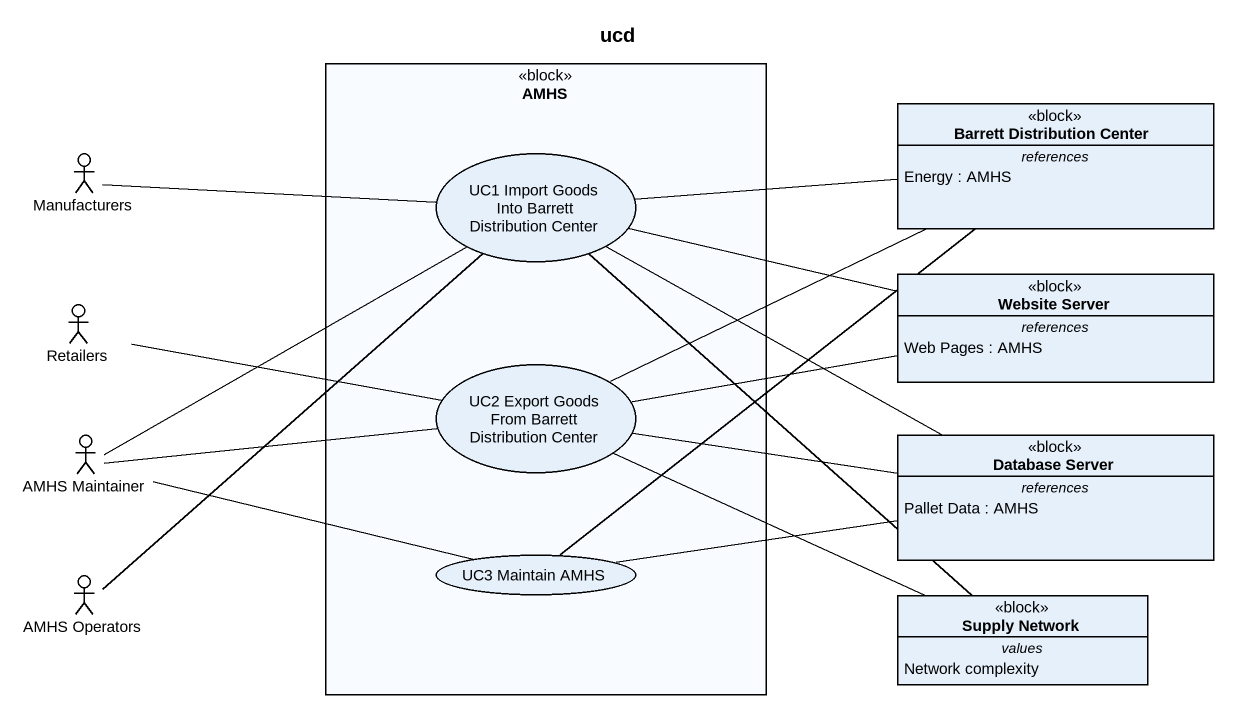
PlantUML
@startuml
title ucd
allowmixing
hide circle
hide empty members
rectangle AMHS <<block>> {
  usecase "UC1 Import Goods Into Barrett Distribution Center" as UC1_Import_Goods_Into
  usecase "UC2 Export Goods From Barrett Distribution Center" as UC2_Export_Goods_From
  usecase "UC3 Maintain AMHS" as UC3_Maintain_AMHS
}
class "Barrett Distribution Center" as Barrett_Distribution_Center <<block>> {
  -- references --
  Energy : AMHS
}
actor Manufacturers
actor Retailers
class "Website Server" as Website_Server <<block>> {
  -- references --
  Web Pages : AMHS
}
actor "AMHS Maintainer" as AMHS_Maintainer
class "Database Server" as Database_Server <<block>> {
  -- references --
  Pallet Data : AMHS
}
actor "AMHS Operators" as AMHS_Operators
class "Supply Network" as Supply_Network <<block>> {
  -- values --
  Network complexity
}
Manufacturers -right- UC1_Import_Goods_Into
UC1_Import_Goods_Into -right- Barrett_Distribution_Center
UC1_Import_Goods_Into -right- Website_Server
UC1_Import_Goods_Into -- Supply_Network
Retailers -right- UC2_Export_Goods_From
UC2_Export_Goods_From -right- Barrett_Distribution_Center
UC2_Export_Goods_From -right- Website_Server
UC2_Export_Goods_From -right- Database_Server
UC2_Export_Goods_From -right- Supply_Network
AMHS_Maintainer -right- UC1_Import_Goods_Into
AMHS_Maintainer -right- UC2_Export_Goods_From
AMHS_Maintainer -right- UC3_Maintain_AMHS
Database_Server -left- UC1_Import_Goods_Into
AMHS_Operators -up- UC1_Import_Goods_Into
UC3_Maintain_AMHS -up- Barrett_Distribution_Center
UC3_Maintain_AMHS -right- Database_Server
@enduml
